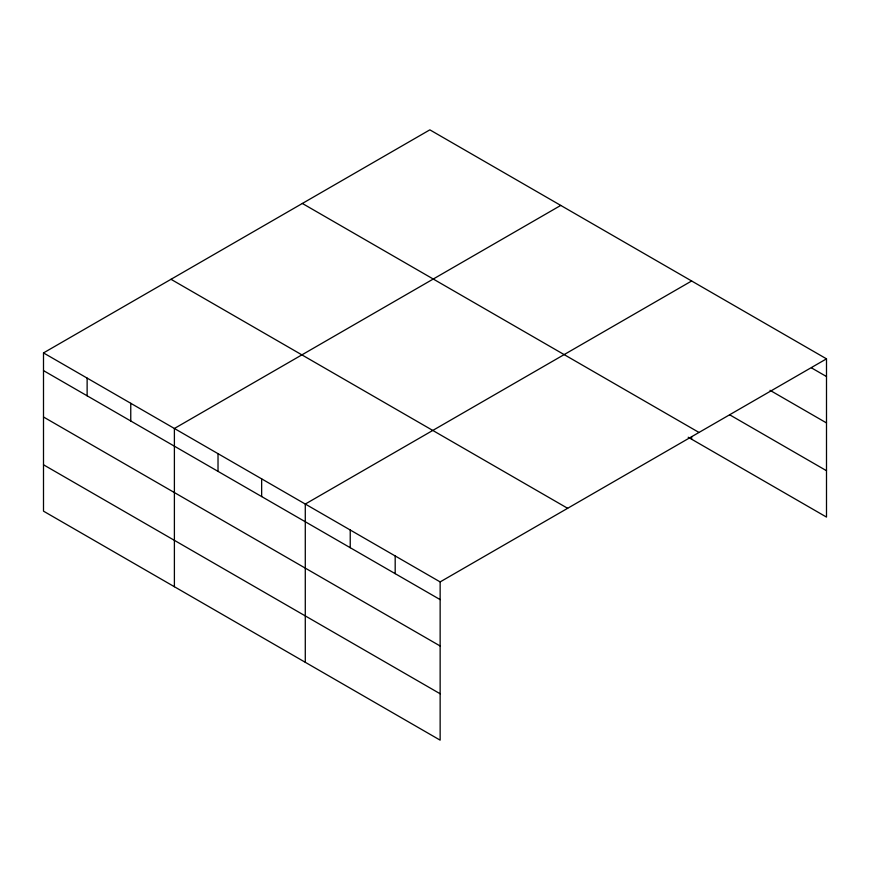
<?xml version="1.0" encoding="UTF-8"?>
<svg xmlns="http://www.w3.org/2000/svg" width="870" height="870" viewBox="0 0 870 870"><rect width="100%" height="100%" fill="white"/><g stroke="black" fill="none" stroke-linecap="round" stroke-linejoin="round"><path stroke-width="1.3" d="M688.203 437.24L826.5 517.084L826.5 358.842L429.856 129.847L43.5 352.915L43.5 511.158L440.144 740.152L440.144 581.91L43.5 352.915M560.748 205.418L174.392 428.486L174.392 586.717M691.639 280.988L305.283 504.056L305.283 662.287M440.144 581.91L826.5 358.842M811.514 367.901L826.5 376.547M770.026 390.315L826.5 422.929M729.68 414.805L826.5 470.713M302.358 203.46L699.001 432.455M170.999 279.303L567.642 508.297M43.5 370.609L440.144 599.615M43.5 416.991L440.144 645.986M43.5 464.776L440.144 693.771M691.639 436.577L691.639 439.23M395.187 555.963L395.187 573.656M350.229 530.004L350.229 547.708M261.652 478.859L261.652 496.563M218.022 453.672L218.022 471.377M130.761 403.288L130.761 420.993M87.13 378.102L87.13 395.806"/></g></svg>
